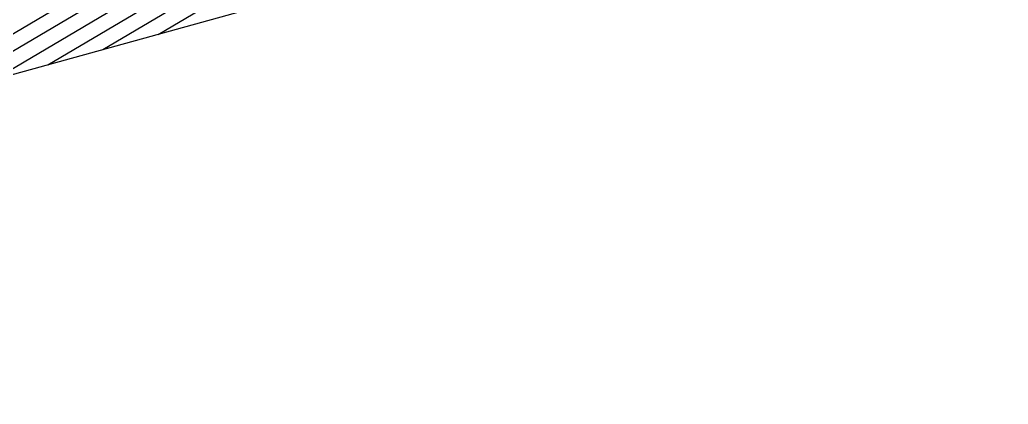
# Model space of a CAD drawing. Header units: metres. Extents: x 419582 to 423558, y 4805372 to 4807539.
# Drawn here: x 422955 to 423201.9, y 4807146.7 to 4807242.9 of the extents above; entities that cross this region are included whole.
import ezdxf

# ---------------------------------------------------------------- set-up
doc = ezdxf.new("R2010")
doc.units = ezdxf.units.M
for name, color, linetype in [('C-TINN-BNDY', 110, 'Continuous'), ('C-TOPO-MAJR', 9, 'Continuous'), ('C-TOPO-MINR', 8, 'Continuous')]:
    doc.layers.add(name, color=color, linetype=linetype)

msp = doc.modelspace()

# ---------------------------------------------------------------- linework, layer by layer
at = {"layer": 'C-TINN-BNDY', "color": 110, "linetype": 'Continuous', "lineweight": -3, "flags": 128}
msp.add_lwpolyline([(423470.52, 4807372.34), (422724.87, 4807165.92), (422697.08, 4807146.67)], dxfattribs=at)
at = {"layer": 'C-TOPO-MAJR', "color": 9, "linetype": 'Continuous', "lineweight": -3, "flags": 128}
for points, elevation in [([(422920.78, 4807220.15), (423018, 4807277.69), (423149.13, 4807316.37), (423009.15, 4807322.98), (423032.81, 4807335.79), (423327.07, 4807415.13)], 1740), ([(422989.56, 4807239.2), (423074.62, 4807289.53), (423242.14, 4807338.95), (423149.1, 4807343.34), (423209.28, 4807375.92)], 1735)]:
    msp.add_lwpolyline(points, dxfattribs=dict(at, elevation=elevation))
at = {"layer": 'C-TOPO-MINR', "color": 8, "linetype": 'Continuous', "lineweight": -3, "flags": 128}
for points, elevation in [([(422934.53, 4807223.96), (423029.32, 4807280.06), (423167.73, 4807320.89), (423037.14, 4807327.05), (423068.11, 4807343.82), (423330.21, 4807414.49)], 1739), ([(422948.29, 4807227.77), (423040.64, 4807282.43), (423186.33, 4807325.4), (423065.13, 4807331.13), (423103.4, 4807351.85), (423333.34, 4807413.84)], 1738), ([(422962.05, 4807231.58), (423051.97, 4807284.8), (423204.94, 4807329.92), (423093.12, 4807335.2), (423138.69, 4807359.87), (423336.48, 4807413.2)], 1737), ([(422975.8, 4807235.39), (423063.29, 4807287.17), (423223.54, 4807334.43), (423121.11, 4807339.27), (423173.99, 4807367.9), (423339.61, 4807412.55)], 1736)]:
    msp.add_lwpolyline(points, dxfattribs=dict(at, elevation=elevation))

doc.saveas('drawing.dxf')
